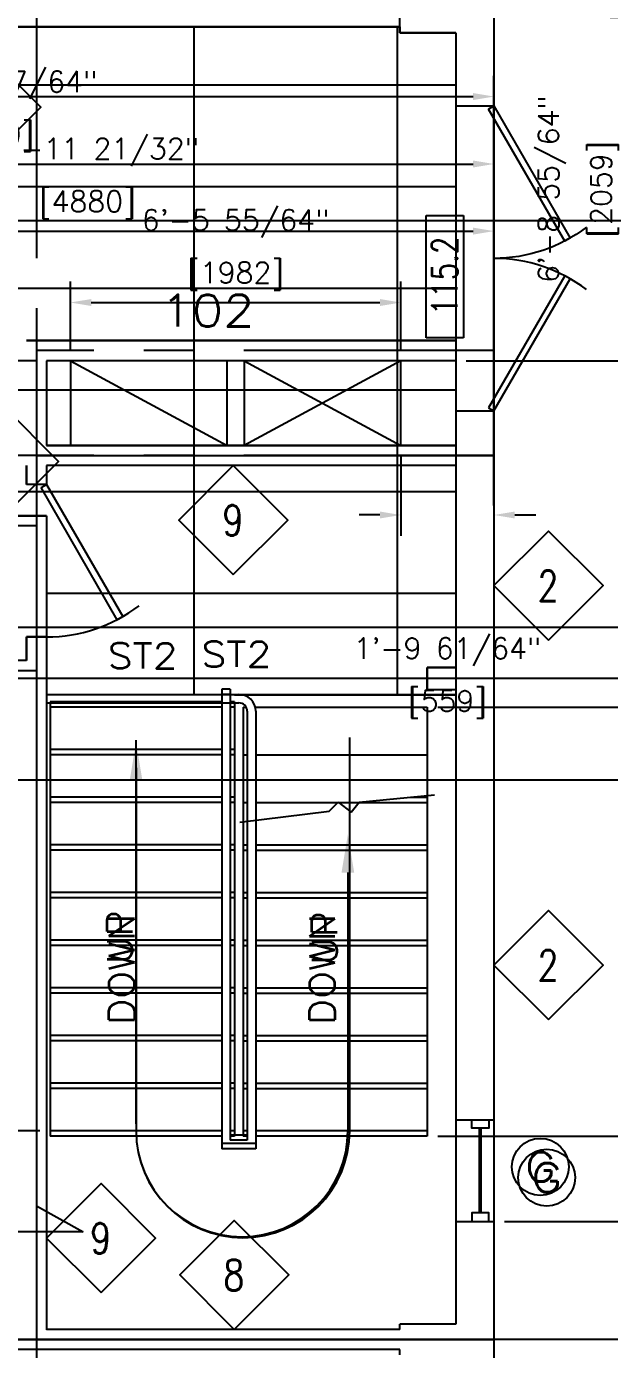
# Model space of a CAD drawing. Header units: millimetres. Extents: x -6963 to 69171, y -40930 to 8603.
# Drawn here: x 22239 to 25736, y -16210 to -8279 of the extents above; entities that cross this region are included whole.
import ezdxf
from ezdxf.enums import TextEntityAlignment as Align

# ---------------------------------------------------------------- set-up
doc = ezdxf.new("R2010")
doc.units = ezdxf.units.MM
doc.header["$LTSCALE"] = 48
doc.header["$MEASUREMENT"] = 0
doc.header["$PDMODE"] = 2
doc.linetypes.add('CENTER', pattern=[2, 1.25, -0.25, 0.25, -0.25])
doc.linetypes.add('DASHED', pattern=[0.75, 0.5, -0.25])
doc.layers.get('0').update_dxf_attribs({"linetype": 'CONTINUOUS'})
doc.layers.get('DEFPOINTS').update_dxf_attribs({"linetype": 'CONTINUOUS'})
for name, color, linetype in [('1_Arch_Plan_Center', 134, 'CENTER'), ('1_Arch_Plan_Dim', 2, 'CONTINUOUS'), ('1_Arch_Plan_Door', 131, 'CONTINUOUS'), ('1_Arch_Plan_RoomTag', 9, 'CONTINUOUS'), ('1_Arch_Plan_Stair', 132, 'CONTINUOUS'), ('1_Arch_Plan_Text1', 4, 'CONTINUOUS'), ('1_Arch_Plan_Wall', 7, 'CONTINUOUS'), ('1_Arch_Plan_Wall_Annot', 4, 'CONTINUOUS'), ('1_Arch_Plan_Wall_ColClad', 7, 'CONTINUOUS'), ('1_Arch_Plan_WinSec', 2, 'CONTINUOUS'), ('1_Arch_Reflected_Ceiling_Plan_Outline', 3, 'CONTINUOUS'), ('1_Arch_Reflected_Ceiling_Plan_Panel', 2, 'CONTINUOUS'), ('1_Arch_Reflected_Ceiling_Plan_Wall', 131, 'CONTINUOUS'), ('1_Floor_Plan_Fire_Rating', 71, 'DASHED'), ('2_Arch_Plan_Center', 134, 'CENTER'), ('2_Arch_Plan_Chimney', 2, 'CONTINUOUS'), ('2_Arch_Plan_Dim', 2, 'CONTINUOUS'), ('2_Arch_Plan_Door', 131, 'CONTINUOUS'), ('2_Arch_Plan_Stair', 132, 'CONTINUOUS'), ('2_Arch_Plan_Text1', 4, 'CONTINUOUS'), ('2_Arch_Plan_Wall', 7, 'CONTINUOUS'), ('2_Arch_Plan_Wall_Annot', 4, 'CONTINUOUS'), ('2_Arch_Plan_Wall_ColClad', 7, 'CONTINUOUS'), ('2_Arch_Plan_WinSec', 2, 'CONTINUOUS'), ('2_Arch_Reflected_Ceiling_Plan_Wall', 131, 'CONTINUOUS'), ('GRID', 131, 'CONTINUOUS')]:
    doc.layers.add(name, color=color, linetype=linetype)
doc.styles.add('ROMANS-115', font='romans.shx')
doc.styles.add('ROMANS-80', font='romans.shx', dxfattribs={"width": 0.8})
doc.styles.add('ROMANS80', font='romans.shx', dxfattribs={"width": 0.8})
doc.dimstyles.new('116-ROMANS-115-PS', dxfattribs={"dimscale": 96, "dimtxt": 0.0625, "dimasz": 0.0625, "dimexe": 0.0625, "dimexo": 0.03125, "dimgap": 0.03125, "dimtad": 1, "dimdec": 3, "dimrnd": 0.125, "dimzin": 1, "dimdsep": 46, "dimlunit": 4, "dimtxsty": 'ROMANS-115', "dimcen": 0.125, "dimclrd": 256, "dimclre": 256, "dimclrt": 256, "dimadec": 0, "dimazin": 0, "dimtfac": 1, "dimtdec": 3, "dimtofl": 0, "dimtmove": 2, "dimatfit": 0, "dimfxl": 1, "dimfrac": 2, "dimtolj": 1, "dimtzin": 0, "dimarcsym": 0})

# ---------------------------------------------------------------- blocks, each defined once
blk = doc.blocks.new('Door - Right Hung 36 in.')
blk.add_lwpolyline([(-0.75, -1.3), (0, 0), (-31.18, 18), (-31.93, 16.7)], close=True)
blk.add_arc((0, 0), 36, 142.6899, 180)
blk = doc.blocks.new('*D16')
at = {"layer": '1_Arch_Plan_Dim', "lineweight": -2}
for p, q in [((25105.1, 309.7), (28253.4, 309.7)), ((28128.4, 184.7), (28128.4, -26997.3)), ((25105.1, -27122.3), (28253.4, -27122.3))]:
    blk.add_line(p, q, dxfattribs=at)
at = {"layer": '1_Arch_Plan_Dim'}
for points in [[(28107.6, 184.7), (28149.3, 184.7), (28128.4, 309.7)], [(28107.6, -26997.3), (28149.3, -26997.3), (28128.4, -27122.3)]]:
    blk.add_solid(points, dxfattribs=at)
at = {"layer": 'DEFPOINTS', "color": 0}
for p in [(25042.6, 309.7), (25042.6, -27122.3), (28128.4, -27122.3)]:
    blk.add_point(p, dxfattribs=at)
at = {"layer": '1_Arch_Plan_Dim', "char_height": 125, "attachment_point": 5, "rotation": 90, "style": 'ROMANS-115'}
for s, insert in [('\\A1;89\'-10 5/64"', (27655.2, -13406.3)), ('\\A1;[27448]', (27970.7, -13406.3))]:
    blk.add_mtext(s, dxfattribs=dict(at, insert=insert))
blk = doc.blocks.new('*D37')
at = {"layer": '1_Arch_Plan_Dim', "lineweight": -2}
for p, q in [((22299.4, -16212), (22299.4, -17041.3)), ((25042.6, -16695.5), (25042.6, -17041.3)), ((24917.6, -16916.3), (22424.4, -16916.3))]:
    blk.add_line(p, q, dxfattribs=at)
at = {"layer": '1_Arch_Plan_Dim'}
for points in [[(22424.4, -16895.5), (22424.4, -16937.1), (22299.4, -16916.3)], [(24917.6, -16895.5), (24917.6, -16937.1), (25042.6, -16916.3)]]:
    blk.add_solid(points, dxfattribs=at)
at = {"layer": 'DEFPOINTS', "color": 0}
for p in [(22299.4, -16149.5), (25042.6, -16633), (22299.4, -16916.3)]:
    blk.add_point(p, dxfattribs=at)
at = {"layer": '1_Arch_Plan_Dim', "char_height": 125, "attachment_point": 5, "style": 'ROMANS-115'}
for s, insert in [('\\A1;8\'-11 13/16"', (23671, -16443.1)), ('\\A1;[2745]', (23671, -16758.6))]:
    blk.add_mtext(s, dxfattribs=dict(at, insert=insert))
blk = doc.blocks.new('*D101')
at = {"layer": '1_Arch_Plan_Dim', "lineweight": -2}
for p, q in [((25930.1, -15316.5), (25930.1, -15191.5)), ((25105.1, -15441.5), (26055.1, -15441.5)), ((25867.6, -16505.1), (25805.1, -16505.1)), ((25930.1, -16630.1), (25930.1, -16755.1))]:
    blk.add_line(p, q, dxfattribs=at)
at = {"layer": '1_Arch_Plan_Dim'}
for points in [[(25909.3, -15316.5), (25950.9, -15316.5), (25930.1, -15441.5)], [(25909.3, -16630.1), (25950.9, -16630.1), (25930.1, -16505.1)]]:
    blk.add_solid(points, dxfattribs=at)
at = {"layer": 'DEFPOINTS', "color": 0}
for p in [(25042.6, -15441.5), (25930.1, -15441.5), (25930.1, -16505.1)]:
    blk.add_point(p, dxfattribs=at)
at = {"layer": '1_Arch_Plan_Dim', "char_height": 125, "attachment_point": 5, "rotation": 90, "style": 'ROMANS-115'}
for s, insert in [('\\A1;3\'-5 51/64"', (26750.1, -15973.3)), ('\\A1;[1064]', (27065.5, -15973.3))]:
    blk.add_mtext(s, dxfattribs=dict(at, insert=insert))
blk = doc.blocks.new('*D102')
at = {"layer": '1_Arch_Plan_Dim', "lineweight": -2}
for p, q in [((22319.5, -14898.6), (20992.6, -14898.6)), ((21117.6, -16024.5), (21117.6, -15023.6)), ((21229.4, -16149.5), (20992.6, -16149.5))]:
    blk.add_line(p, q, dxfattribs=at)
at = {"layer": '1_Arch_Plan_Dim'}
for points in [[(21096.8, -15023.6), (21138.5, -15023.6), (21117.6, -14898.6)], [(21096.8, -16024.5), (21138.5, -16024.5), (21117.6, -16149.5)]]:
    blk.add_solid(points, dxfattribs=at)
at = {"layer": 'DEFPOINTS', "color": 0}
for p in [(21117.6, -14898.6), (22382, -14898.6), (21291.9, -16149.5)]:
    blk.add_point(p, dxfattribs=at)
at = {"layer": '1_Arch_Plan_Dim', "char_height": 125, "attachment_point": 5, "rotation": 90, "style": 'ROMANS-115'}
for s, insert in [('\\A1;4\'-1 5/32"', (20644.4, -15524.1)), ('\\A1;[1252]', (20959.9, -15524.1))]:
    blk.add_mtext(s, dxfattribs=dict(at, insert=insert))
blk = doc.blocks.new('Door - Left Hung 36 in.')
blk.add_lwpolyline([(0.75, -1.3), (0, 0), (31.18, 18), (31.93, 16.7)], close=True)
blk.add_arc((0, 0), 36, 0, 37.3101)
blk = doc.blocks.new('*D136')
at = {"layer": '2_Arch_Plan_Dim', "lineweight": -2}
for p, q in [((25105.1, 309.7), (28610.5, 309.7)), ((28485.5, 184.7), (28485.5, -26997.3)), ((25105.1, -27122.3), (28610.5, -27122.3))]:
    blk.add_line(p, q, dxfattribs=at)
at = {"layer": '2_Arch_Plan_Dim'}
for points in [[(28464.7, 184.7), (28506.4, 184.7), (28485.5, 309.7)], [(28464.7, -26997.3), (28506.4, -26997.3), (28485.5, -27122.3)]]:
    blk.add_solid(points, dxfattribs=at)
at = {"layer": 'DEFPOINTS', "color": 0}
for p in [(25042.6, 309.7), (25042.6, -27122.3), (28485.5, -27122.3)]:
    blk.add_point(p, dxfattribs=at)
at = {"layer": '2_Arch_Plan_Dim', "char_height": 125, "attachment_point": 5, "rotation": 90, "style": 'ROMANS-115'}
for s, insert in [('\\A1;89\'-10 5/64"', (28012.3, -13406.3)), ('\\A1;[27448]', (28327.8, -13406.3))]:
    blk.add_mtext(s, dxfattribs=dict(at, insert=insert))
blk = doc.blocks.new('*D167')
at = {"layer": '2_Arch_Plan_Dim', "lineweight": -2}
for p, q in [((16203.4, -16212), (16203.4, -17549.3)), ((22299.4, -16212), (22299.4, -17549.3)), ((16328.4, -17424.3), (22174.4, -17424.3))]:
    blk.add_line(p, q, dxfattribs=at)
at = {"layer": '2_Arch_Plan_Dim'}
for points in [[(16328.4, -17403.5), (16328.4, -17445.2), (16203.4, -17424.3)], [(22174.4, -17403.5), (22174.4, -17445.2), (22299.4, -17424.3)]]:
    blk.add_solid(points, dxfattribs=at)
at = {"layer": 'DEFPOINTS', "color": 0}
for p in [(16203.4, -16149.5), (22299.4, -16149.5), (22299.4, -17424.3)]:
    blk.add_point(p, dxfattribs=at)
at = {"layer": '2_Arch_Plan_Dim', "char_height": 125, "attachment_point": 5, "style": 'ROMANS-115'}
for s, insert in [('\\A1;19\'-11 37/64"', (19251.4, -16951.1)), ('\\A1;[6100]', (19251.4, -17266.6))]:
    blk.add_mtext(s, dxfattribs=dict(at, insert=insert))
blk = doc.blocks.new('*D181')
at = {"layer": '2_Arch_Plan_Dim', "lineweight": -2}
for p, q in [((22319.5, -14898.6), (21007.3, -14898.6)), ((21132.3, -16024.5), (21132.3, -15023.6)), ((21432.4, -16149.5), (21007.3, -16149.5))]:
    blk.add_line(p, q, dxfattribs=at)
at = {"layer": '2_Arch_Plan_Dim'}
for points in [[(21111.4, -15023.6), (21153.1, -15023.6), (21132.3, -14898.6)], [(21111.4, -16024.5), (21153.1, -16024.5), (21132.3, -16149.5)]]:
    blk.add_solid(points, dxfattribs=at)
at = {"layer": 'DEFPOINTS', "color": 0}
for p in [(21132.3, -14898.6), (22382, -14898.6), (21494.9, -16149.5)]:
    blk.add_point(p, dxfattribs=at)
at = {"layer": '2_Arch_Plan_Dim', "char_height": 125, "attachment_point": 5, "rotation": 90, "style": 'ROMANS-115'}
for s, insert in [('\\A1;4\'-1 5/32"', (20659.1, -15524.1)), ('\\A1;[1252]', (20974.5, -15524.1))]:
    blk.add_mtext(s, dxfattribs=dict(at, insert=insert))
blk = doc.blocks.new('*D215')
at = {"layer": '2_Arch_Plan_Dim', "lineweight": -2}
for p, q in [((27035.3, -12358.6), (26972.8, -12358.6)), ((27097.8, -14805.3), (27097.8, -12483.6)), ((24705.1, -14930.3), (27222.8, -14930.3))]:
    blk.add_line(p, q, dxfattribs=at)
at = {"layer": '2_Arch_Plan_Dim'}
for points in [[(27076.9, -12483.6), (27118.6, -12483.6), (27097.8, -12358.6)], [(27076.9, -14805.3), (27118.6, -14805.3), (27097.8, -14930.3)]]:
    blk.add_solid(points, dxfattribs=at)
at = {"layer": 'DEFPOINTS', "color": 0}
for p in [(27097.8, -12358.6), (27097.8, -12358.6), (24642.6, -14930.3)]:
    blk.add_point(p, dxfattribs=at)
at = {"layer": '2_Arch_Plan_Dim', "char_height": 125, "attachment_point": 5, "rotation": 90, "style": 'ROMANS-115'}
for s, insert in [('\\A1;8\'-5 1/16"', (26624.6, -13644.5)), ('\\A1;[2573]', (26940, -13644.5))]:
    blk.add_mtext(s, dxfattribs=dict(at, insert=insert))
blk = doc.blocks.new('*D221')
at = {"layer": '2_Arch_Plan_Dim', "lineweight": -2}
for p, q in [((20165.8, -9838.9), (20165.8, -9380.4)), ((25042.6, -9838.9), (25042.6, -9380.4)), ((20290.8, -9505.4), (24917.6, -9505.4))]:
    blk.add_line(p, q, dxfattribs=at)
at = {"layer": '2_Arch_Plan_Dim'}
for points in [[(20290.8, -9484.6), (20290.8, -9526.2), (20165.8, -9505.4)], [(24917.6, -9484.6), (24917.6, -9526.2), (25042.6, -9505.4)]]:
    blk.add_solid(points, dxfattribs=at)
at = {"layer": 'DEFPOINTS', "color": 0}
for p in [(25042.6, -9505.4), (20165.8, -9901.4), (25042.6, -9901.4)]:
    blk.add_point(p, dxfattribs=at)
at = {"layer": '2_Arch_Plan_Dim', "char_height": 125, "attachment_point": 5, "style": 'ROMANS-115'}
for s, insert in [('\\A1;15\'-11 21/32"', (22604.2, -9032.2)), ('\\A1;[4880]', (22604.2, -9347.7))]:
    blk.add_mtext(s, dxfattribs=dict(at, insert=insert))
blk = doc.blocks.new('*D222')
at = {"layer": '2_Arch_Plan_Dim', "lineweight": -2}
for p, q in [((14222.2, -11149.9), (14222.2, -8574)), ((25042.6, -11149.9), (25042.6, -8574)), ((14347.2, -8699), (24917.6, -8699))]:
    blk.add_line(p, q, dxfattribs=at)
at = {"layer": '2_Arch_Plan_Dim'}
for points in [[(14347.2, -8678.1), (14347.2, -8719.8), (14222.2, -8699)], [(24917.6, -8678.1), (24917.6, -8719.8), (25042.6, -8699)]]:
    blk.add_solid(points, dxfattribs=at)
at = {"layer": 'DEFPOINTS', "color": 0}
for p in [(25042.6, -8699), (14222.2, -11212.4), (25042.6, -11212.4)]:
    blk.add_point(p, dxfattribs=at)
at = {"layer": '2_Arch_Plan_Dim', "char_height": 125, "attachment_point": 5, "style": 'ROMANS-115'}
for s, insert in [('\\A1;35\'-5 15/64"', (19632.4, -8225.8)), ('\\A1;[10827]', (19632.4, -8541.2))]:
    blk.add_mtext(s, dxfattribs=dict(at, insert=insert))
blk = doc.blocks.new('*D225')
at = {"layer": '2_Arch_Plan_Dim', "lineweight": -2}
for p, q in [((18946.6, -10727.6), (18946.6, -8978.3)), ((25042.6, -10727.6), (25042.6, -8978.3)), ((19071.6, -9103.3), (24917.6, -9103.3))]:
    blk.add_line(p, q, dxfattribs=at)
at = {"layer": '2_Arch_Plan_Dim'}
for points in [[(19071.6, -9082.4), (19071.6, -9124.1), (18946.6, -9103.3)], [(24917.6, -9082.4), (24917.6, -9124.1), (25042.6, -9103.3)]]:
    blk.add_solid(points, dxfattribs=at)
at = {"layer": 'DEFPOINTS', "color": 0}
for p in [(25042.6, -9103.3), (18946.6, -10790.1), (25042.6, -10790.1)]:
    blk.add_point(p, dxfattribs=at)
at = {"layer": '2_Arch_Plan_Dim', "char_height": 125, "attachment_point": 5, "style": 'ROMANS-115'}
for s, insert in [('\\A1;19\'-11 37/64"', (21994.6, -8630.1)), ('\\A1;[6100]', (21994.6, -8945.5))]:
    blk.add_mtext(s, dxfattribs=dict(at, insert=insert))
blk = doc.blocks.new('*D227')
at = {"layer": '2_Arch_Plan_Dim', "lineweight": -2}
for p, q in [((21415.7, -10157.1), (21415.7, -10032.1)), ((22297.2, -10282.1), (21290.7, -10282.1)), ((22176.6, -10790.1), (21290.7, -10790.1)), ((21415.7, -10915.1), (21415.7, -11040.1))]:
    blk.add_line(p, q, dxfattribs=at)
at = {"layer": '2_Arch_Plan_Dim'}
for points in [[(21394.9, -10157.1), (21436.5, -10157.1), (21415.7, -10282.1)], [(21394.9, -10915.1), (21436.5, -10915.1), (21415.7, -10790.1)]]:
    blk.add_solid(points, dxfattribs=at)
at = {"layer": 'DEFPOINTS', "color": 0}
for p in [(22359.7, -10282.1), (21415.7, -10790.1), (22239.1, -10790.1)]:
    blk.add_point(p, dxfattribs=at)
at = {"layer": '2_Arch_Plan_Dim', "char_height": 125, "attachment_point": 5, "rotation": 90, "style": 'ROMANS-115'}
for s, insert in [('\\A1;1\'-7 31/32"', (20786.2, -10536.1)), ('\\A1;[508]', (21101.7, -10536.1))]:
    blk.add_mtext(s, dxfattribs=dict(at, insert=insert))
blk = doc.blocks.new('*D228')
at = {"layer": '2_Arch_Plan_Dim', "lineweight": -2}
for p, q in [((26009.7, -8224.7), (25738.8, -8224.7)), ((25863.8, -8349.7), (25863.8, -10157.1)), ((24876.5, -10282.1), (25988.8, -10282.1))]:
    blk.add_line(p, q, dxfattribs=at)
at = {"layer": '2_Arch_Plan_Dim'}
for points in [[(25842.9, -8349.7), (25884.6, -8349.7), (25863.8, -8224.7)], [(25842.9, -10157.1), (25884.6, -10157.1), (25863.8, -10282.1)]]:
    blk.add_solid(points, dxfattribs=at)
at = {"layer": 'DEFPOINTS', "color": 0}
for p in [(26072.2, -8224.7), (24814, -10282.1), (25863.8, -10282.1)]:
    blk.add_point(p, dxfattribs=at)
at = {"layer": '2_Arch_Plan_Dim', "char_height": 125, "attachment_point": 5, "rotation": 90, "style": 'ROMANS-115'}
for s, insert in [('\\A1;6\'-8 55/64"', (25390.5, -9253.4)), ('\\A1;[2059]', (25706, -9253.4))]:
    blk.add_mtext(s, dxfattribs=dict(at, insert=insert))
blk = doc.blocks.new('*D229')
at = {"layer": '2_Arch_Plan_Dim', "lineweight": -2}
for p, q in [((22502.6, -10219.6), (22502.6, -9808.5)), ((24483.8, -10219.6), (24483.8, -9808.5)), ((22627.6, -9933.5), (24358.8, -9933.5))]:
    blk.add_line(p, q, dxfattribs=at)
at = {"layer": '2_Arch_Plan_Dim'}
for points in [[(22627.6, -9912.7), (22627.6, -9954.3), (22502.6, -9933.5)], [(24358.8, -9912.7), (24358.8, -9954.3), (24483.8, -9933.5)]]:
    blk.add_solid(points, dxfattribs=at)
at = {"layer": 'DEFPOINTS', "color": 0}
for p in [(24483.8, -9933.5), (22502.6, -10282.1), (24483.8, -10282.1)]:
    blk.add_point(p, dxfattribs=at)
at = {"layer": '2_Arch_Plan_Dim', "char_height": 125, "attachment_point": 5, "style": 'ROMANS-115'}
for s, insert in [('\\A1;6\'-5 55/64"', (23493.2, -9460.3)), ('\\A1;[1982]', (23493.2, -9775.8))]:
    blk.add_mtext(s, dxfattribs=dict(at, insert=insert))
blk = doc.blocks.new('*D230')
at = {"layer": '2_Arch_Plan_Dim', "lineweight": -2}
for p, q in [((24483.8, -10852.6), (24483.8, -11332.2)), ((25042.6, -10852.6), (25042.6, -11332.2)), ((24358.8, -11207.2), (24233.8, -11207.2)), ((25167.6, -11207.2), (25292.6, -11207.2))]:
    blk.add_line(p, q, dxfattribs=at)
at = {"layer": '2_Arch_Plan_Dim'}
for points in [[(24358.8, -11186.4), (24358.8, -11228), (24483.8, -11207.2)], [(25167.6, -11186.4), (25167.6, -11228), (25042.6, -11207.2)]]:
    blk.add_solid(points, dxfattribs=at)
at = {"layer": 'DEFPOINTS', "color": 0}
for p in [(24483.8, -10790.1), (25042.6, -10790.1), (25042.6, -11207.2)]:
    blk.add_point(p, dxfattribs=at)
at = {"layer": '2_Arch_Plan_Dim', "char_height": 125, "attachment_point": 5, "style": 'ROMANS-115'}
for s, insert in [('\\A1;1\'-9 61/64"', (24763.2, -12027.1)), ('\\A1;[559]', (24763.2, -12342.6))]:
    blk.add_mtext(s, dxfattribs=dict(at, insert=insert))
blk = doc.blocks.new('*D231')
at = {"layer": '2_Arch_Plan_Dim', "lineweight": -2}
for p, q in [((27115.9, -8224.7), (27222.8, -8224.7)), ((27097.8, -8349.7), (27097.8, -12233.6)), ((24705.1, -12358.6), (27222.8, -12358.6))]:
    blk.add_line(p, q, dxfattribs=at)
at = {"layer": '2_Arch_Plan_Dim'}
for points in [[(27076.9, -8349.7), (27118.6, -8349.7), (27097.8, -8224.7)], [(27076.9, -12233.6), (27118.6, -12233.6), (27097.8, -12358.6)]]:
    blk.add_solid(points, dxfattribs=at)
at = {"layer": 'DEFPOINTS', "color": 0}
for p in [(27053.4, -8224.7), (24642.6, -12358.6), (27097.8, -12358.6)]:
    blk.add_point(p, dxfattribs=at)
at = {"layer": '2_Arch_Plan_Dim', "char_height": 125, "attachment_point": 5, "rotation": 90, "style": 'ROMANS-115'}
for s, insert in [('\\A1;13\'-6 29/64"', (26624.6, -10291.7)), ('\\A1;[4136]', (26940, -10291.7))]:
    blk.add_mtext(s, dxfattribs=dict(at, insert=insert))
blk = doc.blocks.new('Wall Number')
at = {"color": 5}
blk.add_lwpolyline([(-21.45, -21.45), (0, 0), (-21.45, 21.45), (-42.89, 0)], close=True, dxfattribs=at)
at = {"style": 'ROMANS80', "width": 0.8}
blk.add_attdef('WALL', text='', height=12, dxfattribs=at).set_placement((-21.62, -0.08), align=Align.MIDDLE)
blk = doc.blocks.new('Window')
blk.add_circle((0.4356, 0.3589), 0.0609)
at = {"style": 'ROMANS-80', "width": 1.15}
blk.add_attdef('WINDOW', text='', height=0.0625, dxfattribs=at).set_placement((0.4356, 0.3589), align=Align.MIDDLE)
blk = doc.blocks.new('DOOR2')
for p, q in [((0, 13.18), (43.28, 13.18)), ((0, 0), (0, 13.18)), ((43.28, 13.18), (43.28, 0)), ((43.28, 0), (0, 0))]:
    blk.add_line(p, q)
at = {"style": 'ROMANS80', "width": 0.8}
blk.add_attdef('DOOR', text='', height=9, dxfattribs=at).set_placement((21.91, 6.68), align=Align.MIDDLE)

msp = doc.modelspace()

# ---------------------------------------------------------------- linework, layer by layer
at = {"layer": '1_Arch_Plan_Center', "ltscale": 25}
for p, q in [((22299.4061547, -8167.58469), (22299.4061547, -26957.23469)), ((22299.4061547, -11272.73469), (17992.3784598, -11272.73469)), ((22299.4061547, -11275.90969), (22299.4061547, -16149.53469)), ((24877.5061547, -16149.53469), (22299.4061547, -16149.53469))]:
    msp.add_line(p, q, dxfattribs=at)
at = {"layer": '1_Arch_Plan_Stair'}
for p, q in [((23410.6561547, -12250.63469), (23410.6561547, -14974.78469)), ((23461.4561547, -12250.63469), (23410.6561547, -12250.63469)), ((23461.4561547, -12250.63469), (23461.4561547, -14923.98469)), ((23410.6561547, -12326.83469), (22381.9561547, -12326.83469)), ((22381.9561547, -12326.83469), (22381.9561547, -14898.58469)), ((23486.8561547, -12326.83469), (23461.4561547, -12326.83469)), ((23486.8561547, -12326.83469), (23461.4561547, -12326.83469)), ((23486.8561547, -12326.83469), (23486.8561547, -14898.58469)), ((23410.6561547, -12612.58469), (22381.9561547, -12612.58469)), ((23486.8561547, -12612.58469), (23461.4561547, -12612.58469)), ((23486.8561547, -12612.58469), (23461.4561547, -12612.58469)), ((23410.6561547, -12898.33469), (22381.9561547, -12898.33469)), ((23486.8561547, -12898.33469), (23461.4561547, -12898.33469)), ((23486.8561547, -12898.33469), (23461.4561547, -12898.33469)), ((24234.9336744, -12928.4228488), (24686.2806661, -12884.4268841)), ((24543.6028915, -12898.33469), (24642.5561547, -12898.33469)), ((24642.5561547, -12888.6890197), (24642.5561547, -14898.58469)), ((23519.3836387, -13049.4114041), (24053.2940191, -12983.4176175)), ((24053.2940191, -12983.4176175), (24108.336345, -12928.4228488)), ((24108.336345, -12928.4228488), (24185.3956412, -12988.917073)), ((24185.3956412, -12988.917073), (24234.9336744, -12928.4228488)), ((23537.6561547, -13047.1528368), (23537.6561547, -14898.58469)), ((23563.0561547, -13044.0132796), (23563.0561547, -14923.98469)), ((23613.8561547, -13037.7341652), (23613.8561547, -14974.78469)), ((23410.6561547, -13184.08469), (22381.9561547, -13184.08469)), ((23486.8561547, -13184.08469), (23461.4561547, -13184.08469)), ((23486.8561547, -13184.08469), (23461.4561547, -13184.08469)), ((23537.6561547, -13184.08469), (23563.0561547, -13184.08469)), ((23613.8561547, -13184.08469), (24642.5561547, -13184.08469)), ((23410.6561547, -13469.83469), (22381.9561547, -13469.83469)), ((23486.8561547, -13469.83469), (23461.4561547, -13469.83469)), ((23486.8561547, -13469.83469), (23461.4561547, -13469.83469)), ((23537.6561547, -13469.83469), (23563.0561547, -13469.83469)), ((23613.8561547, -13469.83469), (24642.5561547, -13469.83469)), ((23410.6561547, -13755.58469), (22381.9561547, -13755.58469)), ((23486.8561547, -13755.58469), (23461.4561547, -13755.58469)), ((23486.8561547, -13755.58469), (23461.4561547, -13755.58469)), ((23537.6561547, -13755.58469), (23563.0561547, -13755.58469)), ((23613.8561547, -13755.58469), (24642.5561547, -13755.58469)), ((23410.6561547, -14041.33469), (22381.9561547, -14041.33469)), ((23486.8561547, -14041.33469), (23461.4561547, -14041.33469)), ((23486.8561547, -14041.33469), (23461.4561547, -14041.33469)), ((23537.6561547, -14041.33469), (23563.0561547, -14041.33469)), ((23613.8561547, -14041.33469), (24642.5561547, -14041.33469)), ((23410.6561547, -14327.08469), (22381.9561547, -14327.08469)), ((23486.8561547, -14327.08469), (23461.4561547, -14327.08469)), ((23486.8561547, -14327.08469), (23461.4561547, -14327.08469)), ((23537.6561547, -14327.08469), (23563.0561547, -14327.08469)), ((23613.8561547, -14327.08469), (24642.5561547, -14327.08469)), ((23410.6561547, -14612.83469), (22381.9561547, -14612.83469)), ((23486.8561547, -14612.83469), (23461.4561547, -14612.83469)), ((23486.8561547, -14612.83469), (23461.4561547, -14612.83469)), ((23537.6561547, -14612.83469), (23563.0561547, -14612.83469)), ((23613.8561547, -14612.83469), (24642.5561547, -14612.83469)), ((23410.6561547, -14898.58469), (22381.9561547, -14898.58469)), ((23486.8561547, -14898.58469), (23461.4561547, -14898.58469)), ((23486.8561547, -14898.58469), (23461.4561547, -14898.58469)), ((23563.0561547, -14898.58469), (23537.6561547, -14898.58469)), ((24642.5561547, -14898.58469), (23613.8561547, -14898.58469)), ((23613.8561547, -14974.78469), (23410.6561547, -14974.78469)), ((23563.0561547, -14923.98469), (23461.4561547, -14923.98469))]:
    msp.add_line(p, q, dxfattribs=at)
at = {"layer": '1_Arch_Plan_Text1'}
for p, q in [((22896.3061547, -14857.30969), (22896.3061547, -12556.2710287)), ((22896.3061547, -13184.08469), (22896.3061547, -14898.58469)), ((24166.4182966, -13351.1066715), (24166.4182966, -14898.58469))]:
    msp.add_line(p, q, dxfattribs=at)
msp.add_arc((23531.3622257, -14898.58469), 635.0560709, 180, 0, dxfattribs=at)
msp.add_solid([(24204.5182966, -13351.1066715), (24128.3182966, -13351.1066715), (24166.4182966, -13122.5066716)], dxfattribs=at)
at = {"layer": '1_Arch_Plan_Wall'}
for p, q in [((25042.6061547, -8091.38469), (25042.6061547, -8834.33469)), ((24480.6311547, -8281.88469), (21365.9561547, -8281.88469)), ((24814.0061547, -8316.8096392), (24814.0061547, -8754.95969)), ((24814.0061547, -8754.95969), (25042.6061547, -8754.95969)), ((24814.0061547, -10583.75969), (25042.6061547, -10583.75969)), ((24814.0061547, -10583.75969), (24814.0061547, -16057.4597408)), ((25042.6061547, -10663.13469), (25042.6061547, -27122.33469)), ((22359.7311547, -11212.40969), (21365.9561547, -11212.40969)), ((22359.7311547, -11215.58469), (22359.7311547, -16092.38469)), ((24814.0061547, -14831.90969), (25042.6061547, -14831.90969)), ((24814.0061547, -15441.50969), (25042.6061547, -15441.50969)), ((24477.4561547, -16089.20969), (22359.7311547, -16089.20969)), ((24477.4561547, -16209.85969), (22239.0811547, -16209.85969))]:
    msp.add_line(p, q, dxfattribs=at)
at = {"layer": '1_Arch_Plan_Wall_ColClad'}
for p, q in [((24477.4561547, -8316.8096392), (24477.4561547, -8281.88469)), ((24814.0061547, -8316.8096392), (24477.4561547, -8316.8096392)), ((24814.0061547, -16057.4597408), (24477.4561547, -16057.4597408)), ((24477.4561547, -16089.20969), (24477.4561547, -16057.4597408)), ((24477.4561547, -16241.6096392), (24477.4561547, -16209.85969))]:
    msp.add_line(p, q, dxfattribs=at)
at = {"layer": '1_Arch_Plan_WinSec'}
for p, q in [((24955.2936547, -15390.70969), (24955.2936547, -14882.70969)), ((24964.8186547, -15390.70969), (24964.8186547, -14882.70969))]:
    msp.add_line(p, q, dxfattribs=at)
for points in [[(25010.8561547, -14831.90969), (25010.8561547, -14882.70969), (24909.2561547, -14882.70969), (24909.2561547, -14831.90969)], [(25010.8561547, -15441.50969), (25010.8561547, -15390.70969), (24909.2561547, -15390.70969), (24909.2561547, -15441.50969)], [(25010.8561547, -15441.50969), (25010.8561547, -15390.70969), (24909.2561547, -15390.70969), (24909.2561547, -15441.50969)]]:
    msp.add_lwpolyline(points, close=True, dxfattribs=at)
at = {"layer": '1_Arch_Reflected_Ceiling_Plan_Outline'}
for p, q in [((21670.7561547, -8281.88469), (24477.4561547, -8281.88469)), ((24477.4561547, -8281.88469), (24477.4561547, -8316.8096392)), ((24477.4561547, -8316.8096392), (24814.0061547, -8316.8096392)), ((24814.0061547, -8316.8096392), (24814.0061547, -12120.4595312)), ((21670.7561547, -11212.40969), (22359.7311547, -11212.40969)), ((22359.7311547, -11212.40969), (22359.7311547, -12285.55969)), ((24814.0061547, -12120.4595312), (24642.5561547, -12120.4595312)), ((24642.5561547, -12120.4595312), (24642.5561547, -12253.8098487)), ((24814.0061547, -12285.55969), (22359.7311547, -12285.55969)), ((24642.5561547, -12253.8098487), (24814.0061547, -12253.8098487)), ((24814.0061547, -12253.8098487), (24814.0061547, -12285.55969))]:
    msp.add_line(p, q, dxfattribs=at)
at = {"layer": '1_Arch_Reflected_Ceiling_Plan_Panel'}
for p, q in [((23242.3811547, -8281.88469), (23242.3811547, -12285.55969)), ((24461.5811547, -8281.88469), (24461.5811547, -12285.55969)), ((21670.7561547, -8627.95969), (24814.0061547, -8627.95969)), ((21670.7561547, -9237.55969), (24814.0061547, -9237.55969)), ((21670.7561547, -9847.15969), (24814.0061547, -9847.15969)), ((21670.7561547, -10456.75969), (24814.0061547, -10456.75969)), ((21670.7561547, -11066.35969), (24814.0061547, -11066.35969)), ((22359.7311547, -11675.95969), (24814.0061547, -11675.95969)), ((23486.8561547, -12285.55969), (24814.0061547, -12285.55969))]:
    msp.add_line(p, q, dxfattribs=at)
at = {"layer": '1_Arch_Reflected_Ceiling_Plan_Wall'}
for p, q in [((25042.6061547, 309.66531), (25042.6061547, -27122.33469)), ((24477.4561547, -8281.88469), (21670.7561547, -8281.88469)), ((24814.0061547, -8316.8096392), (24814.0061547, -12120.4595312)), ((22359.7311547, -11212.40969), (21670.7561547, -11212.40969)), ((22359.7311547, -11212.40969), (22359.7311547, -16092.38469)), ((24642.5561547, -12253.8098487), (24642.5561547, -12120.4595312)), ((24642.5561547, -12120.4595312), (24814.0061547, -12120.4595312)), ((24642.5561547, -12253.8098487), (24814.0061547, -12253.8098487)), ((24814.0061547, -12253.8098487), (24814.0061547, -16057.4597408)), ((24477.4561547, -16089.20969), (22359.7311547, -16089.20969)), ((24477.4561547, -16209.85969), (22239.0811547, -16209.85969))]:
    msp.add_line(p, q, dxfattribs=at)
at = {"layer": '1_Floor_Plan_Fire_Rating', "ltscale": 10}
for p, q in [((22299.4061547, -11272.73469), (21308.8061547, -11275.90969)), ((22299.4061547, -11272.73469), (22299.4061547, -16153.2550566)), ((22299.4061547, -16149.53469), (24493.3311547, -16149.53469))]:
    msp.add_line(p, q, dxfattribs=at)
at = {"layer": '2_Arch_Plan_Center', "ltscale": 25}
for p, q in [((22299.4061547, -10221.80969), (22299.4061547, -11024.0276807)), ((25042.6061547, -10221.80969), (22299.4061547, -10221.80969)), ((25042.6061547, -10850.45969), (18946.6061547, -10850.45969)), ((22299.4061547, -11938.4276807), (22299.4061547, -16149.53469)), ((22299.4061547, -12140.4263314), (17330.5311547, -12140.4263314)), ((16051.0061547, -16149.53469), (25042.6061547, -16149.53469)), ((24877.5061547, -16149.53469), (22299.4061547, -16149.53469))]:
    msp.add_line(p, q, dxfattribs=at)
at = {"layer": '2_Arch_Plan_Chimney'}
for p, q in [((22502.6061547, -10282.13469), (23442.4061547, -10790.13469)), ((23544.0061547, -10282.13469), (24483.8061547, -10790.13469)), ((24483.8061547, -10282.13469), (23544.0061547, -10790.13469))]:
    msp.add_line(p, q, dxfattribs=at)
for points in [[(22502.6061547, -10790.13469), (23442.4061547, -10790.13469), (23442.4061547, -10282.13469), (22502.6061547, -10282.13469)], [(23544.0061547, -10790.13469), (24483.8061547, -10790.13469), (24483.8061547, -10282.13469), (23544.0061547, -10282.13469)]]:
    msp.add_lwpolyline(points, close=True, dxfattribs=at)
at = {"layer": '2_Arch_Plan_Stair'}
for p, q in [((22359.7311547, -12282.38469), (23512.2561547, -12282.38469)), ((23461.4561547, -12282.38469), (23410.6561547, -12282.38469)), ((22359.7311547, -12333.18469), (23512.2561547, -12333.18469)), ((23410.6561547, -12358.58469), (22381.9561547, -12358.58469)), ((22381.9561547, -12358.58469), (22381.9561547, -14930.33469)), ((23410.6561547, -12333.18469), (23410.6561547, -15006.53469)), ((23461.4561547, -12333.18469), (23461.4561547, -14955.73469)), ((23486.8561547, -12358.58469), (23461.4561547, -12358.58469)), ((23486.8561547, -12358.58469), (23461.4561547, -12358.58469)), ((23486.8561547, -12358.58469), (23486.8561547, -14930.33469)), ((23537.6561547, -12358.58469), (23537.6561547, -14930.33469)), ((23537.6561547, -12358.58469), (23556.2502452, -12358.58469)), ((23613.8561547, -12358.58469), (24642.5561547, -12358.58469)), ((24642.5561547, -12358.58469), (24642.5561547, -14930.33469)), ((23563.0561547, -12383.98469), (23563.0561547, -14955.73469)), ((23613.8561547, -12383.98469), (23613.8561547, -15006.53469)), ((23410.6561547, -12644.33469), (22381.9561547, -12644.33469)), ((23486.8561547, -12644.33469), (23461.4561547, -12644.33469)), ((23486.8561547, -12644.33469), (23461.4561547, -12644.33469)), ((23537.6561547, -12644.33469), (23563.0561547, -12644.33469)), ((23613.8561547, -12644.33469), (24642.5561547, -12644.33469)), ((23410.6561547, -12930.08469), (22381.9561547, -12930.08469)), ((23486.8561547, -12930.08469), (23461.4561547, -12930.08469)), ((23486.8561547, -12930.08469), (23461.4561547, -12930.08469)), ((23537.6561547, -12930.08469), (23563.0561547, -12930.08469)), ((23613.8561547, -12930.08469), (24642.5561547, -12930.08469)), ((23410.6561547, -13215.83469), (22381.9561547, -13215.83469)), ((23486.8561547, -13215.83469), (23461.4561547, -13215.83469)), ((23486.8561547, -13215.83469), (23461.4561547, -13215.83469)), ((23537.6561547, -13215.83469), (23563.0561547, -13215.83469)), ((23613.8561547, -13215.83469), (24642.5561547, -13215.83469)), ((23410.6561547, -13501.58469), (22381.9561547, -13501.58469)), ((23486.8561547, -13501.58469), (23461.4561547, -13501.58469)), ((23486.8561547, -13501.58469), (23461.4561547, -13501.58469)), ((23537.6561547, -13501.58469), (23563.0561547, -13501.58469)), ((23613.8561547, -13501.58469), (24642.5561547, -13501.58469)), ((23410.6561547, -13787.33469), (22381.9561547, -13787.33469)), ((23486.8561547, -13787.33469), (23461.4561547, -13787.33469)), ((23486.8561547, -13787.33469), (23461.4561547, -13787.33469)), ((23537.6561547, -13787.33469), (23563.0561547, -13787.33469)), ((23613.8561547, -13787.33469), (24642.5561547, -13787.33469)), ((23410.6561547, -14073.08469), (22381.9561547, -14073.08469)), ((23486.8561547, -14073.08469), (23461.4561547, -14073.08469)), ((23486.8561547, -14073.08469), (23461.4561547, -14073.08469)), ((23537.6561547, -14073.08469), (23563.0561547, -14073.08469)), ((23613.8561547, -14073.08469), (24642.5561547, -14073.08469)), ((23410.6561547, -14358.83469), (22381.9561547, -14358.83469)), ((23486.8561547, -14358.83469), (23461.4561547, -14358.83469)), ((23486.8561547, -14358.83469), (23461.4561547, -14358.83469)), ((23537.6561547, -14358.83469), (23563.0561547, -14358.83469)), ((23613.8561547, -14358.83469), (24642.5561547, -14358.83469)), ((23410.6561547, -14644.58469), (22381.9561547, -14644.58469)), ((23486.8561547, -14644.58469), (23461.4561547, -14644.58469)), ((23486.8561547, -14644.58469), (23461.4561547, -14644.58469)), ((23537.6561547, -14644.58469), (23563.0561547, -14644.58469)), ((23613.8561547, -14644.58469), (24642.5561547, -14644.58469)), ((23410.6561547, -14930.33469), (22381.9561547, -14930.33469)), ((23486.8561547, -14930.33469), (23461.4561547, -14930.33469)), ((23486.8561547, -14930.33469), (23461.4561547, -14930.33469)), ((23563.0561547, -14955.73469), (23461.4561547, -14955.73469)), ((23563.0561547, -14930.33469), (23537.6561547, -14930.33469)), ((24642.5561547, -14930.33469), (23613.8561547, -14930.33469)), ((23613.8561547, -15006.53469), (23410.6561547, -15006.53469))]:
    msp.add_line(p, q, dxfattribs=at)
for radius, start in [(101.6, 0), (50.8, 360)]:
    msp.add_arc((23512.2561547, -12383.98469), radius, start, 90, dxfattribs=at)
at = {"layer": '2_Arch_Plan_Text1'}
for p, q in [((24177.9745141, -14898.58469), (24177.9745141, -12541.4413013)), ((22896.3061547, -12721.875039), (22896.3061547, -14898.58469)), ((22896.3061547, -13184.08469), (22896.3061547, -14898.58469))]:
    msp.add_line(p, q, dxfattribs=at)
msp.add_arc((23537.1403344, -14898.58469), 640.8341797, 180, 360, dxfattribs=at)
msp.add_solid([(22934.4061547, -12798.075039), (22858.2061547, -12798.075039), (22896.3061547, -12569.4750391)], dxfattribs=at)
at = {"layer": '2_Arch_Plan_Wall'}
for p, q in [((25042.6061547, 309.66531), (25042.6061547, -27122.33469)), ((24814.0061547, -8316.8096392), (24814.0061547, -10145.60969)), ((24814.0061547, -10161.48469), (22239.0811547, -10161.48469)), ((22359.7311547, -10282.13469), (22359.7311547, -10790.13469)), ((24814.0061547, -10282.13469), (22359.7311547, -10282.13469)), ((24814.0061547, -10282.13469), (24814.0061547, -10790.13469)), ((22299.4061547, -10850.45969), (25042.6061547, -10850.45969)), ((22299.4061547, -10850.45969), (22299.4061547, -16149.53469)), ((24814.0061547, -10790.13469), (22359.7311547, -10790.13469)), ((22239.0811547, -10910.78469), (22239.0811547, -11024.0276807)), ((24814.0061547, -10910.78469), (22359.7311547, -10910.78469)), ((22359.7311547, -10910.78469), (22359.7311547, -11024.0276807)), ((24814.0061547, -10910.78469), (24814.0061547, -11272.73469)), ((22359.7311547, -11024.0276807), (22239.0811547, -11024.0276807)), ((24814.0061547, -11212.40969), (24814.0061547, -16057.4597408)), ((22359.7311547, -11938.4276807), (22239.0811547, -11938.4276807)), ((22239.0811547, -11938.4276807), (22239.0811547, -12079.18469)), ((22359.7311547, -11938.4276807), (22359.7311547, -12101.40969)), ((22239.0811547, -12079.18469), (17330.5311547, -12079.18469)), ((22359.7311547, -12101.40969), (22359.7311547, -16089.20969)), ((24814.0061547, -14831.90969), (25042.6061547, -14831.90969)), ((24814.0061547, -15441.50969), (25042.6061547, -15441.50969)), ((24477.4561547, -16089.20969), (22359.7311547, -16089.20969)), ((22299.4061547, -16149.53469), (25042.6061547, -16149.53469)), ((24477.4561547, -16209.85969), (16051.0061547, -16209.85969))]:
    msp.add_line(p, q, dxfattribs=at)
at = {"layer": '2_Arch_Plan_Wall_ColClad'}
for p, q in [((24477.4561547, -8316.8096392), (24477.4561547, -8132.6597408)), ((24814.0061547, -8316.8096392), (24477.4561547, -8316.8096392)), ((24814.0061547, -16057.4597408), (24477.4561547, -16057.4597408)), ((24477.4561547, -16089.20969), (24477.4561547, -16057.4597408)), ((24477.4561547, -16241.6096392), (24477.4561547, -16209.85969))]:
    msp.add_line(p, q, dxfattribs=at)
at = {"layer": '2_Arch_Plan_WinSec'}
for p, q in [((24955.2936547, -15390.70969), (24955.2936547, -14882.70969)), ((24964.8186547, -15390.70969), (24964.8186547, -14882.70969))]:
    msp.add_line(p, q, dxfattribs=at)
for points in [[(25010.8561547, -14831.90969), (25010.8561547, -14882.70969), (24909.2561547, -14882.70969), (24909.2561547, -14831.90969)], [(25010.8561547, -15441.50969), (25010.8561547, -15390.70969), (24909.2561547, -15390.70969), (24909.2561547, -15441.50969)], [(25010.8561547, -15441.50969), (25010.8561547, -15390.70969), (24909.2561547, -15390.70969), (24909.2561547, -15441.50969)]]:
    msp.add_lwpolyline(points, close=True, dxfattribs=at)
at = {"layer": '2_Arch_Reflected_Ceiling_Plan_Wall'}
for p, q in [((25042.6061547, 309.66531), (25042.6061547, -27122.33469)), ((24814.0061547, -8316.8096392), (24814.0061547, -11212.40969)), ((22239.0811547, -10161.48469), (24814.0061547, -10161.48469)), ((24814.0061547, -10282.13469), (22359.7311547, -10282.13469)), ((22359.7311547, -10282.13469), (22359.7311547, -10790.13469)), ((22359.7311547, -10790.13469), (24814.0061547, -10790.13469)), ((22239.0811547, -11024.0276807), (22239.0811547, -10910.78469)), ((24814.0061547, -10910.78469), (22359.7311547, -10910.78469)), ((22359.7311547, -10910.78469), (22359.7311547, -11024.0276807)), ((22359.7311547, -11024.0276807), (22239.0811547, -11024.0276807)), ((24814.0061547, -11212.40969), (24814.0061547, -16057.4597408)), ((22239.0811547, -12079.18469), (22239.0811547, -11938.4276807)), ((22239.0811547, -11938.4276807), (22359.7311547, -11938.4276807)), ((22359.7311547, -11938.4276807), (22359.7311547, -16089.20969)), ((22239.0811547, -12080.1013314), (16143.0811547, -12080.1013314)), ((24477.4561547, -16089.20969), (22359.7311547, -16089.20969)), ((24477.4561547, -16209.85969), (16051.0061547, -16209.85969))]:
    msp.add_line(p, q, dxfattribs=at)
at = {"layer": 'GRID'}
for p, q in [((69170.9627619, -9443.93469), (-6864.8649685, -9443.93469)), ((69170.9627619, -11882.33469), (-6864.8649685, -11882.33469)), ((69170.9627619, -12187.13469), (-6864.8649685, -12187.13469)), ((69170.9627619, -12796.73469), (-6864.8649685, -12796.73469)), ((69170.9627619, -16149.53469), (-6864.8649685, -16149.53469))]:
    msp.add_line(p, q, dxfattribs=at)

# ---------------------------------------------------------------- block references
at = {"layer": '1_Arch_Plan_Door', "yscale": 25.4, "zscale": 25.4, "rotation": 270}
for p, xscale in [((25042.6061547, -8754.95969), -25.4), ((25042.6061547, -10583.75969), 25.4)]:
    msp.add_blockref('Door - Right Hung 36 in.', p, dxfattribs=dict(at, xscale=xscale))
at = {"layer": '1_Arch_Plan_Text1', "xscale": 16.96516799653145, "yscale": 16.96516799653145, "zscale": 16.96516799653145, "rotation": 90}
msp.add_blockref('DOOR2', (24860.3117477, -10145.2468957), dxfattribs=at).add_auto_attribs({'DOOR': '115.2'})
at = {"layer": '1_Arch_Plan_Text1', "xscale": 2804.159999427447, "yscale": 2804.159999427447, "zscale": 2804.159999427447}
msp.add_blockref('Window', (24099.0085054, -16121.4604137), dxfattribs=at).add_auto_attribs({'WINDOW': 'G'})
at = {"layer": '1_Arch_Plan_Wall_Annot', "xscale": 15.23999999688914, "yscale": 15.23999999688914, "zscale": 15.23999999688914}
for p, values in [((22324.459463, -8762.1595204), {'WALL': '8'}), ((22431.3959745, -10885.5580358), {'WALL': '8'}), ((25696.309463, -11630.7827475), {'WALL': '2'}), ((23811.8671487, -15762.3580358), {'WALL': '8'})]:
    msp.add_blockref('Wall Number', p, dxfattribs=at).add_auto_attribs(values)
at = {"layer": '2_Arch_Plan_Door', "xscale": 25.4, "yscale": 25.4, "zscale": 25.4, "rotation": 270}
msp.add_blockref('Door - Left Hung 36 in.', (22359.7311547, -11024.0276807), dxfattribs=at)
at = {"layer": '2_Arch_Plan_Text1', "xscale": 2804.159999427447, "yscale": 2804.159999427447, "zscale": 2804.159999427447}
msp.add_blockref('Window', (24137.1705825, -16185.9071594), dxfattribs=at).add_auto_attribs({'WINDOW': 'G'})
at = {"layer": '2_Arch_Plan_Wall_Annot', "xscale": 15.23999999680467, "yscale": 15.23999999680467, "zscale": 15.23999999680467}
for p, values in [((23806.3205239, -11237.6363441), {'WALL': '9'}), ((25696.309463, -13905.5063696), {'WALL': '2'}), ((23013.434463, -15541.6046676), {'WALL': '9'})]:
    msp.add_blockref('Wall Number', p, dxfattribs=at).add_auto_attribs(values)

# ---------------------------------------------------------------- texts
at = {"layer": '1_Arch_Plan_RoomTag', "style": 'ROMANS-115', "width": 1.15}
msp.add_text('102', height=190.49999996, dxfattribs=at).set_placement((23043.6578636, -10077.6419325))
at = {"layer": '1_Arch_Plan_Text1', "style": 'ROMANS-115', "width": 1.15}
msp.add_text('ST2', height=152.39999997, dxfattribs=at).set_placement((22725.6711227, -12127.5368721))
for p in [(22874.7492646, -13899.117846), (24102.5986816, -13903.5699188)]:
    msp.add_text('UP', height=152.39999997, rotation=90, dxfattribs=at).set_placement(p)
at = {"layer": '2_Arch_Plan_Text1', "style": 'ROMANS-115', "width": 1.15}
msp.add_text('ST2', height=152.39999997, dxfattribs=at).set_placement((23287.6654896, -12117.952213))
for p in [(22886.237194, -14263.5948551), (24088.5521175, -14264.476229)]:
    msp.add_text('DOWN', height=152.39999997, rotation=90, dxfattribs=at).set_placement(p)

# ---------------------------------------------------------------- dimensions: what is measured, and where the dimension line sits
at = {"layer": '1_Arch_Plan_Dim'}
for base, p1, p2, picture, middle in [((28128.4331015835, -27122.3346879112), (25042.6061528305, 309.6653101122), (25042.6061528305, -27122.3346879112), '*D16', (27812.9569111073, -13406.3346888995)), ((21117.6440506, -14898.58469), (21291.9203639, -16149.53469), (22381.9561547, -14898.58469), '*D102', (20802.1678601, -15524.05969)), ((25930.111975749, -15441.5096899756), (25930.111975749, -16505.1346899757), (25042.6061547189, -15441.5096899756), '*D101', (26907.7905471776, -15973.3221899756))]:
    dim = msp.add_linear_dim(base=base, p1=p1, p2=p2, angle=90, dimstyle='116-ROMANS-115-PS', override={"dimscale": 2000, "dimdec": 6, "dimlfac": 0.0393, "dimrnd": 0, "dimpost": '\\X', "dimtdec": 6}, dxfattribs=at)
    dim.commit()
    dim.dimension.update_dxf_attribs({"geometry": picture, "text_midpoint": middle})
dim = msp.add_linear_dim(base=(22299.4061547, -16916.3023127), p1=(25042.6061547, -16632.9611933), p2=(22299.4061547, -16149.53469), dimstyle='116-ROMANS-115-PS', override={"dimscale": 2000, "dimdec": 6, "dimlfac": 0.0393, "dimrnd": 0, "dimpost": '\\X', "dimtdec": 6}, dxfattribs=at)
dim.commit()
dim.dimension.update_dxf_attribs({"geometry": '*D37', "text_midpoint": (23671.0061547, -16600.8261222)})
at = {"layer": '2_Arch_Plan_Dim'}
for base, p1, p2, picture, middle in [((28485.5499227014, -27122.3346899756), (25042.6061547189, 309.6653100243), (25042.6061547189, -27122.3346899756), '*D136', (28170.0737322252, -13406.3346899756)), ((27097.771329, -12358.58469), (27053.3562446, -8224.73469), (24642.5561547, -12358.58469), '*D231', (26782.2951385, -10291.65969)), ((25863.7574622, -10282.13469), (26072.2115806, -8224.73469), (24814.0061547, -10282.13469), '*D228', (25548.2812717, -9253.43469)), ((21415.7025165, -10790.13469), (22359.7311547, -10282.13469), (22239.0811547, -10790.13469), '*D227', (20943.9763261, -10536.13469)), ((27097.771329, -12358.58469), (24642.5561547, -14930.33469), (27097.771329, -12358.58469), '*D215', (26782.2951385, -13644.45969)), ((21132.2772493, -14898.58469), (21494.8567596, -16149.53469), (22381.9561547, -14898.58469), '*D181', (20816.8010589, -15524.05969))]:
    dim = msp.add_linear_dim(base=base, p1=p1, p2=p2, angle=90, dimstyle='116-ROMANS-115-PS', override={"dimscale": 2000, "dimdec": 6, "dimlfac": 0.0393, "dimrnd": 0, "dimpost": '\\X', "dimtdec": 6}, dxfattribs=at)
    dim.commit()
    dim.dimension.update_dxf_attribs({"geometry": picture, "text_midpoint": middle})
for base, p1, p2, picture, middle in [((25042.6061547, -8698.969265), (14222.2061547, -11212.40969), (25042.6061547, -11212.40969), '*D222', (19632.4061547, -8383.4930745)), ((25042.6061547, -9103.2695584), (18946.6061547, -10790.13469), (25042.6061547, -10790.13469), '*D225', (21994.6061547, -8787.7933679)), ((25042.6061547, -9505.3973204), (20165.8061547, -9901.3874952), (25042.6061547, -9901.3874952), '*D221', (22604.2061547, -9189.9211299)), ((24483.8061547, -9933.5088925), (22502.6061547, -10282.13469), (24483.8061547, -10282.13469), '*D229', (23493.2061547, -9618.032702)), ((25042.6061547, -11207.1932096), (24483.8061547, -10790.13469), (25042.6061547, -10790.13469), '*D230', (24763.2061547, -12184.871781)), ((22299.4061631829, -17424.3196270206), (16203.406181993, -16149.5347238331), (22299.4061631829, -16149.5347238331), '*D167', (19251.4061725879, -17108.8434365444))]:
    dim = msp.add_linear_dim(base=base, p1=p1, p2=p2, dimstyle='116-ROMANS-115-PS', override={"dimscale": 2000, "dimdec": 6, "dimlfac": 0.0393, "dimrnd": 0, "dimpost": '\\X', "dimtdec": 6}, dxfattribs=at)
    dim.commit()
    dim.dimension.update_dxf_attribs({"geometry": picture, "text_midpoint": middle})

# ---------------------------------------------------------------- leaders
at = {"layer": '1_Arch_Plan_Wall_Annot', "annotation_type": 0, "has_hookline": 1, "hookline_direction": 1, "text_width": 972.4571427}
msp.add_leader([(22299.4061547, -15348.6120473), (22579.1893539, -15504.0120473), (22573.1893539, -15504.0120473)], dimstyle='116-ROMANS-115-PS', override={"dimdec": 6, "dimlfac": -192, "dimrnd": 0, "dimpost": '\\X', "dimtdec": 6}, dxfattribs=at)

doc.saveas('drawing.dxf')
